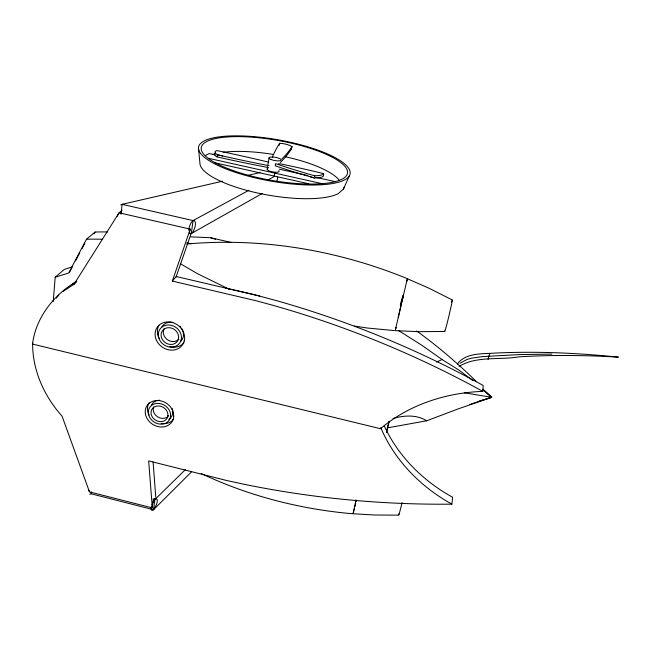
<?xml version="1.0" encoding="UTF-8"?>
<svg xmlns="http://www.w3.org/2000/svg" width="651" height="651" viewBox="0 0 651 651"><rect width="100%" height="100%" fill="white"/><g stroke="black" fill="none" stroke-linecap="round" stroke-linejoin="round"><path stroke-width="0.98" d="M452.323 299.981L428.976 288.214L407.323 278.726L406.899 281.346M314.596 178.008L314.734 175.786A11.767 2.889 3.5 0 0 323.58 173.646L323.441 175.851A11.759 2.913 3.5 0 1 314.596 178.008L310.364 176.812A376.791 75.191 6.5 0 1 275.235 165.818L275.593 163.637A377.93 74.784 6.4 0 0 313.969 175.583L314.734 175.786M75.63 281.907C53.447 295.399 35.772 317.761 32.55 344.062L380.501 428.716C401.285 411.05 427.04 399.877 453.69 394.677A164.939 137.89 7.9 0 1 482.814 391.381L483.221 385.482A692.851 485.019 22.1 0 0 276.642 300.681L252.84 294.293L225.62 288.084M53.211 301.543L55.205 277.245L64.278 269.433L72.782 266.731M89.887 494.272L91.116 493.8L91.319 491.944M121.037 214.317L122.111 204.333L222.626 181.19M398.705 515.144L374.699 515.014L353.045 513.737L356.04 499.87M151.48 506.201A6.176 2.043 -68.1 0 0 151.252 509.774L152.106 510.539L153.514 509.733L154.905 499.537L185.372 469.631M248.918 190.263L193.054 220.583L191.28 233.563L190.491 233.799L189.303 232.928L190.255 229.144L119.092 212.787L74.011 284.267L63.09 291.355M398.86 513.842L398.811 514.925L399.657 512.158A16.308 0.448 -76.9 0 0 402.066 502.539M267.179 169.39L267.642 166.55M267.952 164.654L269.034 158.038M274.299 176.079L274.795 173.109M277.074 180.897L277.7 177.17M356.073 500.725L355.926 501.514L356.203 500.692M279.271 145.263L279.653 143.318A11.1 4.166 11.9 0 1 292.063 146.654L290.574 150.267A482.358 152.765 5.1 0 1 280.361 162.473M398.282 317.094L401.968 300.892M402.985 297.979L403.392 296.156M268.456 167.559A348.667 75.955 14.8 0 1 217.914 157.094L216.97 156.891L217.45 154.792A11.62 3.361 14.2 0 1 216.881 150.593A973.644 591.84 12.5 0 1 268.66 162.164M386.474 432.256L389.07 421.287M386.499 432.223L388.907 422.06M402.155 300.127L403.351 295.228M354.966 506.576L355.69 503.638M353.998 510.384L354.478 508.48M395.67 329.015L396.085 327.404M353.778 511.198L353.045 513.737M488.071 359.425L489.715 353.371C532.64 350.938 575.712 352.769 618.45 357.147C585.428 355.169 552.292 354.828 519.27 356.797C499.48 360.296 477.004 355.633 459.134 366.358M398.331 317.306L398.656 316.126M400.341 304.587L402.774 295.782L403.628 296.034M451.42 302.528L451.94 300.803M407.323 278.726L395.198 330.627L418.642 331.676L444.69 331.465M482.814 391.381A699.223 487.143 22.1 0 0 273.843 305.579L256.779 300.917L172.32 281.086L190.255 229.144M175.965 277.318L191.418 232.684M151.952 504.663L154.905 499.537L156.305 498.756L157.143 499.553A6.176 2.034 -68.1 0 1 156.443 504.631L153.514 509.733L91.116 493.8M117.18 216.327L119.092 212.787L122.168 210.208M198.474 148.029L199.914 163.043A73.107 20.808 9.9 0 0 257.43 192.981A73.107 20.808 9.9 0 0 338.26 193.624L343.402 189.083L349.514 175.518A76.948 20.962 10 0 0 245.63 136.083A76.948 20.962 10 0 0 227.883 169.683A76.948 20.962 10 0 0 349.514 175.518M107.74 231.959A288.45 236.427 29.3 0 0 95.079 232.033L86.453 239.251L68.672 272.997L55.205 277.245M69.608 272.167L71.911 267.797M75.606 260.807L79.748 252.946M82.05 248.576L84.817 243.336M94.135 233.831L95.079 232.033M292.063 146.654L291.876 146.963A481.569 151.838 5.2 0 1 281.81 159.088M290.574 150.267L291.469 148.9M120.459 213.561L121.574 212.063M56.32 298.15L58.736 295.188M172.32 281.086L176.242 276.512L259.765 296.083M153.514 509.733L191.614 471.755M74.011 284.267L76.126 282.331M71.862 284.739L76.696 281.281M472.829 380.623L459.175 370.24L442.07 359.547L436.585 362.078M262.288 193.461L191.28 233.563L192.973 231.805L194.446 228.81A6.844 2.637 -73.7 0 0 195.341 222.349L194.511 220.599L193.054 220.583L191.353 222.325L189.856 225.352A6.852 2.645 -73.7 0 0 188.871 230.478M459.948 363.274L466.913 359.507L471.495 358.164L482.562 356.61L519.905 354.559L551.869 354.111M205.366 155.589L209.117 153.546L215.042 154.865M267.537 180.148L274.624 176.299M387.386 427.886L426.576 420.806L458.003 408.966L491.619 397.313L483.009 389.298M120.72 204.878L123.454 204.243M469.941 404.417L491.619 397.313L483.351 389.689M392.976 418.536C403.864 415.289 416.697 414.467 426.576 420.806M247.266 175.518L260.075 172.572M186.707 244.011C260.823 237.428 336.168 249.935 405.06 277.733L406.468 278.343M489.715 353.371C479.014 353.818 466.23 353.998 458.483 362.542A57.312 23.151 15.8 0 0 457.45 364.291M230.975 242.408L210.501 237.696L190.808 236.874M278.392 163.759L280.255 163.84A974.335 340.758 -7.8 0 1 323.58 173.646M394.27 330.586L367.066 327.99L354.364 326.061M352.183 513.68L350.775 513.598C299.143 508.919 248.137 495.753 201.232 473.537M464.285 392.813L491.619 397.313A484.849 344.965 21.6 0 0 482.725 389.355M217.45 154.792L222.764 155.988A348.488 75.435 14.9 0 0 268.993 165.655M279.246 169.17L307.882 175.558M315.784 177.316L335.542 181.719M208.442 158.291L323.303 183.94M214.952 162.815L308.908 183.818M218.402 155.003L222.764 155.988M122.111 204.333L193.054 220.583M152.944 499.04L154.905 499.537M32.631 342.979C32.347 370.102 44.17 396.199 62.073 416.184L89.456 491.871L152.31 507.91L152.904 501.595A6.144 1.782 -83.6 0 1 154.792 498.373M310.364 176.812L313.839 177.804M210.501 237.696L215.514 239.283M229.176 289.207L197.611 273.737L180.376 263.753M489.886 396.426L491.619 397.313A783.739 685.755 -84.8 0 1 478.973 401.154M398.624 330.586L422.247 345.551L442.07 359.547M416.616 330.985C437.651 346.08 457.311 363.038 475.897 381.055M380.754 427.642C391.023 451.932 408.177 472.984 428.968 489.08A178.211 158.372 -0.2 0 0 451.892 504.118L452.616 497.274A176.112 156.867 -0.4 0 1 429.945 482.391C410.659 467.369 394.392 448.132 384.236 425.811M88.992 490.26L89.456 491.871M189.295 232.928L189.36 233.481A6.844 1.042 -67.4 0 0 190.027 233.27M152.31 507.91L148.664 460.908L226.548 480.471L242.473 483.945A2020.785 1400.358 -76.8 0 0 451.884 504.167M153.083 461.885L155.776 497.364M186.902 242.896A484.849 344.965 21.6 0 1 190.767 243.726M173.662 419.073A14.761 12.548 31.7 0 1 161.179 423.508M149.177 415.061A14.761 12.548 31.7 0 1 149.087 402.757M172.092 408.478A11.572 9.83 31.7 0 1 168.755 419.366M151.537 404.914A11.572 9.83 31.7 0 1 159.674 400.21M168.568 415.908A8.78 7.462 31.7 0 1 157.811 416.974A8.78 7.462 31.7 0 1 153.669 406.94M216.97 156.891A11.612 3.377 14.2 0 1 215.31 153.058M272.321 157.339A520.426 196.456 21.5 0 1 279.653 143.318M278.888 170.652A6.095 1.717 10 0 1 272.704 171.929A6.095 1.717 10 0 1 267.838 168.617M344.005 187.35A73.107 20.808 9.9 0 1 343.402 189.083M212.568 154.531A70.422 20.035 9.9 0 1 215.204 153.766M223.244 152.277A70.422 20.035 9.9 0 1 273.347 154.466M285.643 156.834A70.422 20.035 9.9 0 1 339.391 180.425M184.054 342.638A15.307 13.386 35.3 0 1 169.838 346.698M159.218 338.43A15.307 13.386 35.3 0 1 158.95 325.272M161.497 327.51A11.995 10.497 35.3 0 1 172.849 322.391M179.879 326.143A11.995 10.497 35.3 0 1 180.921 327.315M181.93 328.804A11.995 10.497 35.3 0 1 180.929 341.205M178.724 339.342A9.098 7.958 35.3 0 1 167.372 339.684A9.098 7.958 35.3 0 1 164.068 328.828M452.242 300.078A13.915 0.423 -76.6 0 1 451.599 304.196L449.1 315.247A17.569 0.529 -76.6 0 1 446.252 326.59L444.763 331.424A13.891 0.423 -76.6 0 1 444.747 330.968M86.453 239.251A293.813 239.324 29.2 0 1 102.345 239.251M181.287 339.228L180.408 341.865A12.068 10.546 35.3 0 1 161.066 342.149A12.068 10.546 35.3 0 1 166.729 325.093A12.068 10.546 35.3 0 1 181.287 339.228M178.504 338.553L177.821 340.546A9.155 7.999 35.3 0 1 163.132 340.636A9.155 7.999 35.3 0 1 167.543 327.754A9.155 7.999 35.3 0 1 178.504 338.553M184.29 340.839L182.964 344.11A15.404 13.451 35.3 0 1 158.128 343.118A15.404 13.451 35.3 0 1 166.689 321.952A15.404 13.451 35.3 0 1 184.29 340.839M173.744 416.16L173.386 412.693A14.851 12.597 31.7 0 0 150.706 402.22A14.851 12.597 31.7 0 0 153.001 424.558A14.851 12.597 31.7 0 0 173.744 416.16M167.925 415.566L167.803 413.515A8.829 7.495 31.7 0 0 154.547 406.777A8.829 7.495 31.7 0 0 155.28 420.009A8.829 7.495 31.7 0 0 167.925 415.566M170.611 416.217L170.489 413.515A11.645 9.879 31.7 0 0 153.083 404.474A11.645 9.879 31.7 0 0 153.856 421.905A11.645 9.879 31.7 0 0 170.611 416.217M271.052 159.544A6.119 1.66 10 0 0 280.972 160.244A6.119 1.66 10 0 0 273.168 157.029A6.119 1.66 10 0 0 271.052 159.544M229.429 169.211A74.238 20.222 10 0 0 346.885 174.948A74.238 20.222 10 0 0 246.827 136.856A74.238 20.222 10 0 0 229.429 169.211"/></g></svg>
